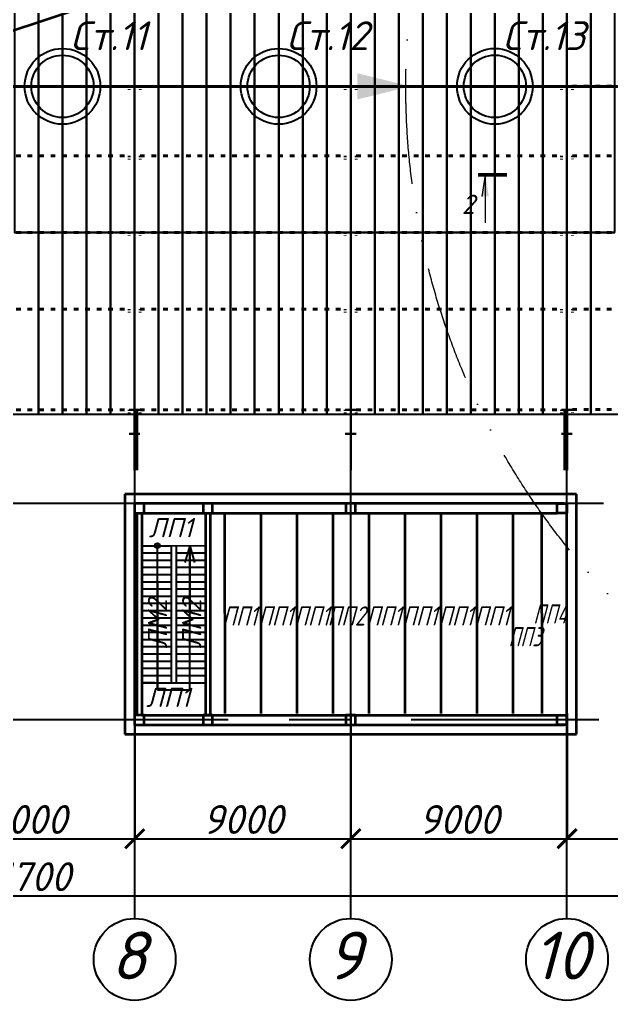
# Model space of a CAD drawing. Header units: millimetres. Extents: x -345369 to 252202, y 74562 to 424723.
# Drawn here: x -38739 to -32579, y 310160 to 320361 of the extents above; entities that cross this region are included whole.
import ezdxf
from ezdxf.enums import TextEntityAlignment as Align

# ---------------------------------------------------------------- set-up
doc = ezdxf.new("R2010")
doc.units = ezdxf.units.MM
for name, pattern in [('ACAD_ISO03W100', [30, 12, -18]), ('ACAD_ISO12W100', [21, 12, -3, 0, -3, 0, -3]), ('CENTER', [50.8, 31.75, -6.35, 6.35, -6.35]), ('DASHDOT', [1, 0.5, -0.25, 0, -0.25])]:
    doc.linetypes.add(name, pattern=pattern)
doc.layers.add('DRAWING', color=7, linetype='Continuous')
for name, color, linetype, lineweight in [('S Asys', 1, 'DASHDOT', 13), ('S TEXT', 7, 'Continuous', 25), ('Жирный', 7, 'Continuous', 60), ('Перекрытие', 7, 'Continuous', 20), ('Размер', 7, 'Continuous', 15)]:
    doc.layers.add(name, color=color, linetype=linetype, lineweight=lineweight)
doc.styles.get("Standard").update_dxf_attribs({"font": 'isocpeur.TTF', "oblique": 15})
doc.styles.add('вано отметки', font='isocpeui.ttf', dxfattribs={"height": 350})
doc.styles.add('вано размеры', font='isocpeui.ttf', dxfattribs={"height": 250})
doc.dimstyles.new('ARCH2', dxfattribs={"dimtxt": 300, "dimasz": 200, "dimexe": 0, "dimexo": 0, "dimgap": 50, "dimtad": 1, "dimdec": 0, "dimlfac": 4, "dimzin": 13, "dimdsep": 46, "dimtxsty": 'Standard', "dimblk": 'ARCHTICK', "dimcen": 250, "dimdle": 1, "dimse1": 1, "dimclrt": 256, "dimadec": 0, "dimazin": 0, "dimtfac": 1, "dimtdec": 0, "dimtmove": 1, "dimatfit": 3, "dimldrblk": 'ARCHTICK', "dimfxl": 1, "dimtfill": 1, "dimtzin": 13, "dimarcsym": 0})

# ---------------------------------------------------------------- blocks, each defined once
blk = doc.blocks.new('Kolona')
at = {"linetype": 'Continuous', "lineweight": 30, "ltscale": 2}
for p, q in [((-150, 335), (150, 335)), ((0, 335), (0, -335)), ((-150, -335), (150, -335))]:
    blk.add_line(p, q, dxfattribs=at)
blk = doc.blocks.new('_ArchTick')
at = {"color": 0, "linetype": 'ByBlock', "const_width": 0.15}
blk.add_lwpolyline([(-0.5, -0.5), (0.5, 0.5)], dxfattribs=at)
blk = doc.blocks.new('*D502')
at = {"color": 0, "lineweight": -2, "transparency": 16777216}
for p, q in [((-37541, 313143), (-37541, 311842)), ((-39792, 311842), (-37540, 311842))]:
    blk.add_line(p, q, dxfattribs=at)
at = {"layer": 'Defpoints', "color": 0, "transparency": 16777216}
for p in [(-39791, 313293), (-37541, 313143), (-37541, 311842)]:
    blk.add_point(p, dxfattribs=at)
at = {"color": 0, "lineweight": -2, "transparency": 16777216, "xscale": 200, "yscale": 200, "zscale": 200, "rotation": 180}
blk.add_blockref('_ArchTick', (-39791, 311842), dxfattribs=at)
at = {"color": 0, "lineweight": -2, "transparency": 16777216, "xscale": 200, "yscale": 200, "zscale": 200}
blk.add_blockref('_ArchTick', (-37541, 311842), dxfattribs=at)
at = {"lineweight": 25, "transparency": 16777216, "insert": (-38666, 312042), "char_height": 300, "attachment_point": 5, "bg_fill": 3, "box_fill_scale": 1.1, "bg_fill_color": 256, "bg_fill_true_color": 13158600, "bg_fill_transparency": 0}
blk.add_mtext('9000', dxfattribs=at)
blk = doc.blocks.new('*D503')
at = {"color": 0, "lineweight": -2, "transparency": 16777216}
for p, q in [((-35291, 313143), (-35291, 311842)), ((-37542, 311842), (-35290, 311842))]:
    blk.add_line(p, q, dxfattribs=at)
at = {"layer": 'Defpoints', "color": 0, "transparency": 16777216}
for p in [(-37541, 313143), (-35291, 313143), (-35291, 311842)]:
    blk.add_point(p, dxfattribs=at)
at = {"color": 0, "lineweight": -2, "transparency": 16777216, "xscale": 200, "yscale": 200, "zscale": 200, "rotation": 180}
blk.add_blockref('_ArchTick', (-37541, 311842), dxfattribs=at)
at = {"color": 0, "lineweight": -2, "transparency": 16777216, "xscale": 200, "yscale": 200, "zscale": 200}
blk.add_blockref('_ArchTick', (-35291, 311842), dxfattribs=at)
at = {"lineweight": 25, "transparency": 16777216, "insert": (-36416, 312042), "char_height": 300, "attachment_point": 5, "bg_fill": 3, "box_fill_scale": 1.1, "bg_fill_color": 256, "bg_fill_true_color": 13158600, "bg_fill_transparency": 0}
blk.add_mtext('9000', dxfattribs=at)
blk = doc.blocks.new('*D504')
at = {"color": 0, "lineweight": -2, "transparency": 16777216}
for p, q in [((-33041, 313143), (-33041, 311842)), ((-35292, 311842), (-33040, 311842))]:
    blk.add_line(p, q, dxfattribs=at)
at = {"layer": 'Defpoints', "color": 0, "transparency": 16777216}
for p in [(-35291, 313143), (-33041, 313143), (-33041, 311842)]:
    blk.add_point(p, dxfattribs=at)
at = {"color": 0, "lineweight": -2, "transparency": 16777216, "xscale": 200, "yscale": 200, "zscale": 200, "rotation": 180}
blk.add_blockref('_ArchTick', (-35291, 311842), dxfattribs=at)
at = {"color": 0, "lineweight": -2, "transparency": 16777216, "xscale": 200, "yscale": 200, "zscale": 200}
blk.add_blockref('_ArchTick', (-33041, 311842), dxfattribs=at)
at = {"lineweight": 25, "transparency": 16777216, "insert": (-34166, 312042), "char_height": 300, "attachment_point": 5, "bg_fill": 3, "box_fill_scale": 1.1, "bg_fill_color": 256, "bg_fill_true_color": 13158600, "bg_fill_transparency": 0}
blk.add_mtext('9000', dxfattribs=at)
blk = doc.blocks.new('*D505')
at = {"color": 0, "lineweight": -2, "transparency": 16777216}
for p, q in [((-30791, 313293), (-30791, 311842)), ((-33042, 311842), (-30790, 311842))]:
    blk.add_line(p, q, dxfattribs=at)
at = {"layer": 'Defpoints', "color": 0, "transparency": 16777216}
for p in [(-30791, 313293), (-33041, 313143), (-30791, 311842)]:
    blk.add_point(p, dxfattribs=at)
at = {"color": 0, "lineweight": -2, "transparency": 16777216, "xscale": 200, "yscale": 200, "zscale": 200, "rotation": 180}
blk.add_blockref('_ArchTick', (-33041, 311842), dxfattribs=at)
at = {"color": 0, "lineweight": -2, "transparency": 16777216, "xscale": 200, "yscale": 200, "zscale": 200}
blk.add_blockref('_ArchTick', (-30791, 311842), dxfattribs=at)
at = {"lineweight": 25, "transparency": 16777216, "insert": (-31916, 312042), "char_height": 300, "attachment_point": 5, "bg_fill": 3, "box_fill_scale": 1.1, "bg_fill_color": 256, "bg_fill_true_color": 13158600, "bg_fill_transparency": 0}
blk.add_mtext('9000', dxfattribs=at)
blk = doc.blocks.new('*D509')
at = {"color": 0, "lineweight": -2, "transparency": 16777216}
for p, q in [((-24041, 311346), (-24041, 311247)), ((-53299, 311247), (-24040, 311247))]:
    blk.add_line(p, q, dxfattribs=at)
at = {"layer": 'Defpoints', "color": 0, "transparency": 16777216}
for p in [(-53298, 311841), (-24041, 311346), (-24041, 311247)]:
    blk.add_point(p, dxfattribs=at)
at = {"color": 0, "lineweight": -2, "transparency": 16777216, "xscale": 200, "yscale": 200, "zscale": 200, "rotation": 180}
blk.add_blockref('_ArchTick', (-53298, 311247), dxfattribs=at)
at = {"color": 0, "lineweight": -2, "transparency": 16777216, "xscale": 200, "yscale": 200, "zscale": 200}
blk.add_blockref('_ArchTick', (-24041, 311247), dxfattribs=at)
at = {"lineweight": 25, "transparency": 16777216, "insert": (-38669, 311447), "char_height": 300, "attachment_point": 5, "bg_fill": 3, "box_fill_scale": 1.1, "bg_fill_color": 256, "bg_fill_true_color": 13158600, "bg_fill_transparency": 0}
blk.add_mtext('11700', dxfattribs=at)
blk = doc.blocks.new('прогон')
at = {"linetype": 'ACAD_ISO03W100', "lineweight": 40, "ltscale": 4}
blk.add_line((1277472, -5275), (1279609, -5275), dxfattribs=at)
at = {"linetype": 'ACAD_ISO03W100', "lineweight": 40}
for p, q in [((1277472, -5275), (1277472, -5310)), ((1279609, -5275), (1279609, -5310))]:
    blk.add_line(p, q, dxfattribs=at)

msp = doc.modelspace()

# ---------------------------------------------------------------- hatches: boundary and pattern name
at = {"lineweight": 25}
msp.add_hatch(color=7, dxfattribs=at).paths.add_polyline_path([(-34667.126673, 319667.018096), (-35223.402083, 319803.045476), (-35223.402083, 319530.990716)])
at = {"layer": 'Жирный', "linetype": 'ByBlock', "lineweight": 5, "ltscale": 1500}
h = msp.add_hatch(color=0, dxfattribs=at)
h.paths.add_polyline_path([(-33928.551784, 318522.758865), (-33891.563988, 318747.758865), (-33891.563988, 318522.758865)])
h.paths.add_polyline_path([(-33891.563988, 318522.758865), (-33891.563988, 318747.758865), (-33854.576192, 318522.758865)])

# ---------------------------------------------------------------- linework, layer by layer
at = {"lineweight": 25, "extrusion": (1, 3.44505e-16, 1.83691e-16)}
for p, q in [((-37541.442409, 311012.362976), (-37542.386698, 329049.215091)), ((-35291.442409, 311012.362976), (-35292.386698, 329049.215091)), ((-33041.442409, 311012.362976), (-33042.386698, 329049.215091))]:
    msp.add_line(p, q, dxfattribs=at)
at = {"lineweight": 25}
for p, q in [((-37542.386698, 316256.510683), (-37542.386698, 328945.924894)), ((-35291.671956, 316256.708343), (-35292.406725, 328945.924894)), ((-33041.671967, 316256.905941), (-33042.406725, 328945.924894)), ((-38542.12665, 318146.174473), (-38792.12665, 318146.174473)), ((-38542.12665, 316256.422885), (-38542.12665, 318146.174473)), ((-38292.12665, 318146.174473), (-38542.12665, 318146.174473)), ((-38542.12665, 318146.174473), (-38542.12665, 316256.422885)), ((-38292.12665, 316256.44484), (-38292.12665, 318146.174473)), ((-38042.12665, 318146.174473), (-38292.12665, 318146.174473)), ((-38292.12665, 318146.174473), (-38292.12665, 316256.44484)), ((-38042.12665, 316256.466796), (-38042.12665, 318146.174473)), ((-37792.12665, 318146.174473), (-38042.12665, 318146.174473)), ((-38042.12665, 318146.174473), (-38042.12665, 316256.466796)), ((-37792.12665, 316256.488751), (-37792.12665, 318146.174473)), ((-37542.12665, 318146.174473), (-37792.12665, 318146.174473)), ((-37792.12665, 318146.174473), (-37792.12665, 316256.488751)), ((-37292.386698, 318146.174473), (-37542.386698, 318146.174473)), ((-37542.386698, 318146.174473), (-37542.386698, 316256.510683)), ((-37542.12665, 316256.510706), (-37542.12665, 318146.174473)), ((-37292.386698, 316256.532639), (-37292.386698, 318146.174473)), ((-37042.386698, 318146.174473), (-37292.386698, 318146.174473)), ((-37292.386698, 318146.174473), (-37292.386698, 316256.532639)), ((-37042.386698, 316256.554594), (-37042.386698, 318146.174473)), ((-36792.386698, 318146.174473), (-37042.386698, 318146.174473)), ((-37042.386698, 318146.174473), (-37042.386698, 316256.554594)), ((-36792.386698, 316256.576549), (-36792.386698, 318146.174473)), ((-36542.386698, 318146.174473), (-36792.386698, 318146.174473)), ((-36792.386698, 318146.174473), (-36792.386698, 316256.576549)), ((-36542.386698, 316256.598504), (-36542.386698, 318146.174473)), ((-36292.386698, 318146.174473), (-36542.386698, 318146.174473)), ((-36542.386698, 318146.174473), (-36542.386698, 316256.598504)), ((-36292.386698, 316256.62046), (-36292.386698, 318146.174473)), ((-36042.386698, 318146.174473), (-36292.386698, 318146.174473)), ((-36292.386698, 318146.174473), (-36292.386698, 316256.62046)), ((-36042.386698, 316256.642415), (-36042.386698, 318146.174473)), ((-35792.386698, 318146.174473), (-36042.386698, 318146.174473)), ((-36042.386698, 318146.174473), (-36042.386698, 316256.642415)), ((-35792.386698, 316256.66437), (-35792.386698, 318146.174473)), ((-35542.386698, 318146.174473), (-35792.386698, 318146.174473)), ((-35792.386698, 318146.174473), (-35792.386698, 316256.66437)), ((-35542.386698, 316256.686325), (-35542.386698, 318146.174473)), ((-35292.386698, 318146.174473), (-35542.386698, 318146.174473)), ((-35542.386698, 318146.174473), (-35542.386698, 316256.686325)), ((-35292.386698, 316256.708281), (-35292.386698, 318146.174473)), ((-35042.126673, 318146.695633), (-35292.126673, 318146.695633)), ((-35292.126673, 318146.695633), (-35292.126673, 316256.708304)), ((-35042.126673, 316256.730259), (-35042.126673, 318146.695633)), ((-34792.126673, 318146.695633), (-35042.126673, 318146.695633)), ((-35042.126673, 318146.695633), (-35042.126673, 316256.730259)), ((-34792.126673, 316256.752214), (-34792.126673, 318146.695633)), ((-34542.126673, 318146.695633), (-34792.126673, 318146.695633)), ((-34792.126673, 318146.695633), (-34792.126673, 316256.752214)), ((-34542.126673, 316256.774169), (-34542.126673, 318146.695633)), ((-34292.126673, 318146.695633), (-34542.126673, 318146.695633)), ((-34542.126673, 318146.695633), (-34542.126673, 316256.774169)), ((-34292.126673, 316256.796125), (-34292.126673, 318146.695633)), ((-34042.126673, 318146.695633), (-34292.126673, 318146.695633)), ((-34292.126673, 318146.695633), (-34292.126673, 316256.796125)), ((-34042.126673, 316256.81808), (-34042.126673, 318146.695633)), ((-33792.126673, 318146.695633), (-34042.126673, 318146.695633)), ((-34042.126673, 318146.695633), (-34042.126673, 316256.81808)), ((-33792.126673, 316256.840035), (-33792.126673, 318146.695633)), ((-33542.126673, 318146.695633), (-33792.126673, 318146.695633)), ((-33792.126673, 318146.695633), (-33792.126673, 316256.840035)), ((-33542.126673, 316256.86199), (-33542.126673, 318146.695633)), ((-33292.126673, 318146.695633), (-33542.126673, 318146.695633)), ((-33542.126673, 318146.695633), (-33542.126673, 316256.86199)), ((-33292.126673, 316256.883946), (-33292.126673, 318146.695633)), ((-33042.126673, 318146.695633), (-33292.126673, 318146.695633)), ((-33292.126673, 318146.695633), (-33292.126673, 316256.883946)), ((-33042.126673, 316256.905901), (-33042.126673, 318146.695633)), ((-32792.126673, 318146.695633), (-33042.126673, 318146.695633)), ((-33042.126673, 318146.695633), (-33042.126673, 316256.905901)), ((-32792.126673, 316256.927856), (-32792.126673, 318146.695633)), ((-32542.126673, 318146.695633), (-32792.126673, 318146.695633)), ((-32792.126673, 318146.695633), (-32792.126673, 316256.927856)), ((-35292.386698, 316553.674522), (-35292.386698, 315676.530197)), ((-44292.386698, 316255.917891), (-28542.386698, 316255.917891)), ((-37542.386698, 316112.42539), (-37542.386698, 316224.107532)), ((-35292.386698, 316112.42539), (-35292.386698, 316224.107532)), ((-33042.386698, 316112.42539), (-33042.386698, 316224.107532))]:
    msp.add_line(p, q, dxfattribs=at)
at = {"lineweight": 35}
for p, q in [((-22545.251883, 325660.295538), (-40541.437771, 319666.627237)), ((-37542.386698, 316302.424522), (-37542.386698, 315676.530197)), ((-37542.386698, 316273.674522), (-37542.386698, 315676.530197)), ((-37517.386698, 316298.674522), (-37517.386698, 315676.530197)), ((-33067.386698, 316298.674522), (-33067.386698, 315676.530197)), ((-33042.386698, 316302.424522), (-33042.386698, 315676.530197)), ((-33042.386698, 316273.674522), (-33042.386698, 315676.530197)), ((-32942.386698, 315426.530197), (-37642.386698, 315426.530197)), ((-33067.386698, 315326.530197), (-37542.386698, 315326.530197))]:
    msp.add_line(p, q, dxfattribs=at)
at = {"lineweight": 40}
msp.add_line((-40541.442409, 319666.627237), (-22545.251883, 319664.902857), dxfattribs=at)
at = {"lineweight": 25}
for points in [[(-38542.12665, 319666.438986), (-38542.12665, 321158.4284), (-38792.12665, 321158.4284), (-38792.12665, 319666.438986)], [(-38292.12665, 319666.438986), (-38292.12665, 321158.4284), (-38542.12665, 321158.4284), (-38542.12665, 319666.438986)], [(-38042.12665, 319666.438986), (-38042.12665, 321158.4284), (-38292.12665, 321158.4284), (-38292.12665, 319666.438986)], [(-37792.12665, 319666.438986), (-37792.12665, 321158.4284), (-38042.12665, 321158.4284), (-38042.12665, 319666.438986)], [(-37542.12665, 319666.438986), (-37542.12665, 321158.4284), (-37792.12665, 321158.4284), (-37792.12665, 319666.438986)], [(-37292.386698, 319666.438986), (-37292.386698, 321158.4284), (-37542.386698, 321158.4284), (-37542.386698, 319666.438986)], [(-37042.386698, 319666.438986), (-37042.386698, 321158.4284), (-37292.386698, 321158.4284), (-37292.386698, 319666.438986)], [(-36792.386698, 319666.438986), (-36792.386698, 321158.4284), (-37042.386698, 321158.4284), (-37042.386698, 319666.438986)], [(-36542.386698, 319666.438986), (-36542.386698, 321158.4284), (-36792.386698, 321158.4284), (-36792.386698, 319666.438986)], [(-36292.386698, 319666.438986), (-36292.386698, 321158.4284), (-36542.386698, 321158.4284), (-36542.386698, 319666.438986)], [(-36042.386698, 319666.438986), (-36042.386698, 321158.4284), (-36292.386698, 321158.4284), (-36292.386698, 319666.438986)], [(-35792.386698, 319666.438986), (-35792.386698, 321158.4284), (-36042.386698, 321158.4284), (-36042.386698, 319666.438986)], [(-35542.386698, 319666.438986), (-35542.386698, 321158.4284), (-35792.386698, 321158.4284), (-35792.386698, 319666.438986)], [(-35292.386698, 319666.438986), (-35292.386698, 321158.4284), (-35542.386698, 321158.4284), (-35542.386698, 319666.438986)], [(-35042.126673, 319666.960146), (-35042.126673, 321158.949561), (-35292.126673, 321158.949561), (-35292.126673, 319666.960146)], [(-34792.126673, 319666.960146), (-34792.126673, 321158.949561), (-35042.126673, 321158.949561), (-35042.126673, 319666.960146)], [(-34542.126673, 319666.960146), (-34542.126673, 321158.949561), (-34792.126673, 321158.949561), (-34792.126673, 319666.960146)], [(-34292.126673, 319666.960146), (-34292.126673, 321158.949561), (-34542.126673, 321158.949561), (-34542.126673, 319666.960146)], [(-34042.126673, 319666.960146), (-34042.126673, 321158.949561), (-34292.126673, 321158.949561), (-34292.126673, 319666.960146)], [(-33792.126673, 319666.960146), (-33792.126673, 321158.949561), (-34042.126673, 321158.949561), (-34042.126673, 319666.960146)], [(-33542.126673, 319666.960146), (-33542.126673, 321158.949561), (-33792.126673, 321158.949561), (-33792.126673, 319666.960146)], [(-33292.126673, 319666.960146), (-33292.126673, 321158.949561), (-33542.126673, 321158.949561), (-33542.126673, 319666.960146)], [(-33042.126673, 319666.960146), (-33042.126673, 321158.949561), (-33292.126673, 321158.949561), (-33292.126673, 319666.960146)], [(-32792.126673, 319666.960146), (-32792.126673, 321158.949561), (-33042.126673, 321158.949561), (-33042.126673, 319666.960146)], [(-32542.126673, 319666.960146), (-32542.126673, 321158.949561), (-32792.126673, 321158.949561), (-32792.126673, 319666.960146)], [(-38542.12665, 318146.174473), (-38542.12665, 319666.438986), (-38792.12665, 319666.438986), (-38792.12665, 318146.174473)], [(-38292.12665, 318146.174473), (-38292.12665, 319666.438986), (-38542.12665, 319666.438986), (-38542.12665, 318146.174473)], [(-38042.12665, 318146.174473), (-38042.12665, 319666.438986), (-38292.12665, 319666.438986), (-38292.12665, 318146.174473)], [(-37792.12665, 318146.174473), (-37792.12665, 319666.438986), (-38042.12665, 319666.438986), (-38042.12665, 318146.174473)], [(-37542.12665, 318146.174473), (-37542.12665, 319666.438986), (-37792.12665, 319666.438986), (-37792.12665, 318146.174473)], [(-37292.386698, 318146.174473), (-37292.386698, 319666.438986), (-37542.386698, 319666.438986), (-37542.386698, 318146.174473)], [(-37042.386698, 318146.174473), (-37042.386698, 319666.438986), (-37292.386698, 319666.438986), (-37292.386698, 318146.174473)], [(-36792.386698, 318146.174473), (-36792.386698, 319666.438986), (-37042.386698, 319666.438986), (-37042.386698, 318146.174473)], [(-36542.386698, 318146.174473), (-36542.386698, 319666.438986), (-36792.386698, 319666.438986), (-36792.386698, 318146.174473)], [(-36292.386698, 318146.174473), (-36292.386698, 319666.438986), (-36542.386698, 319666.438986), (-36542.386698, 318146.174473)], [(-36042.386698, 318146.174473), (-36042.386698, 319666.438986), (-36292.386698, 319666.438986), (-36292.386698, 318146.174473)], [(-35792.386698, 318146.174473), (-35792.386698, 319666.438986), (-36042.386698, 319666.438986), (-36042.386698, 318146.174473)], [(-35542.386698, 318146.174473), (-35542.386698, 319666.438986), (-35792.386698, 319666.438986), (-35792.386698, 318146.174473)], [(-35292.386698, 318146.174473), (-35292.386698, 319666.438986), (-35542.386698, 319666.438986), (-35542.386698, 318146.174473)], [(-35042.126673, 318146.695633), (-35042.126673, 319666.960146), (-35292.126673, 319666.960146), (-35292.126673, 318146.695633)], [(-34792.126673, 318146.695633), (-34792.126673, 319666.960146), (-35042.126673, 319666.960146), (-35042.126673, 318146.695633)], [(-34542.126673, 318146.695633), (-34542.126673, 319666.960146), (-34792.126673, 319666.960146), (-34792.126673, 318146.695633)], [(-34292.126673, 318146.695633), (-34292.126673, 319666.960146), (-34542.126673, 319666.960146), (-34542.126673, 318146.695633)], [(-34042.126673, 318146.695633), (-34042.126673, 319666.960146), (-34292.126673, 319666.960146), (-34292.126673, 318146.695633)], [(-33792.126673, 318146.695633), (-33792.126673, 319666.960146), (-34042.126673, 319666.960146), (-34042.126673, 318146.695633)], [(-33542.126673, 318146.695633), (-33542.126673, 319666.960146), (-33792.126673, 319666.960146), (-33792.126673, 318146.695633)], [(-33292.126673, 318146.695633), (-33292.126673, 319666.960146), (-33542.126673, 319666.960146), (-33542.126673, 318146.695633)], [(-33042.126673, 318146.695633), (-33042.126673, 319666.960146), (-33292.126673, 319666.960146), (-33292.126673, 318146.695633)], [(-32792.126673, 318146.695633), (-32792.126673, 319666.960146), (-33042.126673, 319666.960146), (-33042.126673, 318146.695633)], [(-32542.126673, 318146.695633), (-32542.126673, 319666.960146), (-32792.126673, 319666.960146), (-32792.126673, 318146.695633)]]:
    msp.add_lwpolyline(points, close=True, dxfattribs=at)
at = {"color": 7}
for centre, radius in [((-38292.83284, 319666.610748), 393.842894), ((-38292.83284, 319666.610748), 324.153596), ((-36042.83284, 319666.610748), 393.842894), ((-36042.83284, 319666.610748), 324.153596), ((-33792.126668, 319666.952087), 393.842894), ((-33792.126668, 319666.952087), 324.153596)]:
    msp.add_circle(centre, radius, dxfattribs=at)
at = {"color": 0, "linetype": 'ByBlock', "lineweight": 25}
for centre in [(-37541.442409, 310586.362976), (-35291.442409, 310586.362976), (-33041.442409, 310586.362976)]:
    msp.add_circle(centre, 426, dxfattribs=at)
at = {"layer": 'DRAWING'}
for p, q in [((-37468.038993, 314889.203655), (-36805.539265, 314889.804279)), ((-37467.386698, 314889.481893), (-37161.136698, 314889.481893)), ((-37304.886698, 313390.368609), (-37304.886698, 314903.615965)), ((-37161.136698, 314889.481893), (-37161.136698, 313464.481893)), ((-37111.136698, 314889.527223), (-37111.136698, 313464.481893)), ((-36967.739488, 314889.351249), (-37017.739488, 314714.351249)), ((-36967.739488, 314889.351249), (-36967.739488, 314214.351249)), ((-36967.739488, 314889.351249), (-36917.739488, 314714.351249)), ((-36967.739488, 313390.368609), (-36967.739488, 314889.351249)), ((-37467.386698, 314814.481893), (-37161.136698, 314814.481893)), ((-37467.386698, 314814.481893), (-37161.136698, 314814.481893)), ((-37111.136698, 314814.481893), (-36804.886698, 314814.481893)), ((-37467.386698, 314739.481893), (-37161.136698, 314739.481893)), ((-37467.386698, 314739.481893), (-37161.136698, 314739.481893)), ((-37111.136698, 314739.481893), (-36804.886698, 314739.481893)), ((-37111.136698, 314739.481893), (-36804.886698, 314739.481893)), ((-37467.386698, 314664.481893), (-37161.136698, 314664.481893)), ((-37467.386698, 314589.481893), (-37161.136698, 314589.481893)), ((-37111.136698, 314664.481893), (-36804.886698, 314664.481893)), ((-37111.136698, 314589.481893), (-36804.886698, 314589.481893)), ((-37467.386698, 314514.481893), (-37161.136698, 314514.481893)), ((-37467.386698, 314514.481893), (-37161.136698, 314514.481893)), ((-37304.886698, 313865.368609), (-37304.886698, 314514.481893)), ((-37304.886698, 314514.481893), (-37304.886698, 314514.481893)), ((-37304.886698, 314514.481893), (-37304.886698, 313839.481893)), ((-37111.136698, 314514.481893), (-36804.886698, 314514.481893)), ((-37111.136698, 314514.481893), (-36804.886698, 314514.481893)), ((-37467.386698, 314439.481893), (-37161.136698, 314439.481893)), ((-37111.136698, 314439.481893), (-36804.886698, 314439.481893)), ((-37467.386698, 314364.481893), (-37161.136698, 314364.481893)), ((-37161.136698, 314289.481893), (-37467.386698, 314289.481893)), ((-37111.136698, 314364.481893), (-36804.886698, 314364.481893)), ((-36804.886698, 314289.481893), (-37111.136698, 314289.481893)), ((-37467.386698, 314214.481893), (-37161.136698, 314214.481893)), ((-37111.136698, 314214.481893), (-36804.886698, 314214.481893)), ((-37467.386698, 314139.481893), (-37161.136698, 314139.481893)), ((-37111.136698, 314139.481893), (-36804.886698, 314139.481893)), ((-37467.386698, 314064.481893), (-37161.136698, 314064.481893)), ((-37467.386698, 313989.481893), (-37161.136698, 313989.481893)), ((-37111.136698, 314064.481893), (-36804.886698, 314064.481893)), ((-37111.136698, 313989.481893), (-36804.886698, 313989.481893)), ((-37467.386698, 313914.481893), (-37161.136698, 313914.481893)), ((-37111.136698, 313914.481893), (-36804.886698, 313914.481893)), ((-37467.386698, 313839.481893), (-37161.136698, 313839.481893)), ((-37304.886698, 313865.368609), (-37304.886698, 313390.368609)), ((-37111.136698, 313839.481893), (-36804.886698, 313839.481893)), ((-37467.386698, 313764.481893), (-37161.136698, 313764.481893)), ((-37467.386698, 313689.481893), (-37161.136698, 313689.481893)), ((-37111.136698, 313764.481893), (-36804.886698, 313764.481893)), ((-37111.136698, 313689.481893), (-36804.886698, 313689.481893)), ((-37467.386698, 313614.481893), (-37161.136698, 313614.481893)), ((-37111.136698, 313614.481893), (-36804.886698, 313614.481893)), ((-37467.386698, 313539.481893), (-37161.136698, 313539.481893)), ((-37330.773414, 313464.481893), (-37467.386698, 313464.481893)), ((-37467.386698, 313464.481893), (-36804.886698, 313464.481893)), ((-37467.386698, 313464.481893), (-37161.136698, 313464.481893)), ((-37136.136698, 313464.481893), (-37086.136698, 313464.481893)), ((-37111.136698, 313539.481893), (-36804.886698, 313539.481893)), ((-37111.136698, 313464.481893), (-36804.886698, 313464.481893)), ((-37304.886698, 313390.368609), (-36967.386698, 313390.368609))]:
    msp.add_line(p, q, dxfattribs=at)
at = {"layer": 'DRAWING', "linetype": 'Continuous'}
msp.add_line((-37330.773414, 313464.481893), (-37136.136698, 313464.481893), dxfattribs=at)
at = {"layer": 'DRAWING'}
msp.add_circle((-37305.239488, 314889.351249), 25.886716, dxfattribs=at)
at = {"layer": 'S Asys', "color": 0, "linetype": 'CENTER', "lineweight": 25, "ltscale": 100}
for p, q in [((-54984.049983, 316254.978939), (-24042.386698, 316257.696267)), ((-54983.889346, 315330.339575), (-32660.068426, 315330.339575))]:
    msp.add_line(p, q, dxfattribs=at)
at = {"layer": 'S TEXT', "linetype": 'ByBlock', "lineweight": 35}
msp.add_line((-37442.386698, 315226.530197), (-33142.386698, 315226.530197), dxfattribs=at)
for points in [[(-37542.386698, 315326.530197), (-37542.386698, 315226.530197), (-37442.386698, 315226.530197), (-37442.386698, 315326.530197), (-37542.386698, 315326.530197)], [(-36829.886698, 315326.530197), (-36829.886698, 315226.530197), (-36729.886698, 315226.530197), (-36729.886698, 315326.530197), (-36829.886698, 315326.530197)], [(-35342.386698, 315326.530197), (-35342.386698, 315226.530197), (-35242.386698, 315226.530197), (-35242.386698, 315326.530197), (-35342.386698, 315326.530197)], [(-33042.386698, 315326.530197), (-33042.386698, 315226.530197), (-33142.386698, 315226.530197), (-33142.386698, 315326.530197), (-33042.386698, 315326.530197)]]:
    msp.add_lwpolyline(points, dxfattribs=at)
at = {"layer": 'Жирный', "color": 0, "linetype": 'ByBlock', "lineweight": 50, "ltscale": 1500}
msp.add_line((-33966.563988, 318747.758865), (-33666.563988, 318747.758865), dxfattribs=at)
msp.add_line((-33966.563988, 318747.758865), (-33666.563988, 318747.758865), dxfattribs=at)
at = {"layer": 'Жирный', "color": 0, "linetype": 'ByBlock', "lineweight": 5, "ltscale": 1500}
for q in [(-33928.551784, 318522.758865), (-33891.563988, 318247.758865)]:
    msp.add_line((-33891.563988, 318747.758865), q, dxfattribs=at)

# ---------------------------------------------------------------- block references
at = {"lineweight": 25}
for p in [(-1317207.773581, 324941.661722), (-1314957.773581, 324941.661722), (-1312707.773581, 324941.661722), (-1310457.118621, 324942.230653), (-1317207.773581, 324217.647185), (-1314957.773581, 324217.647185), (-1312707.773581, 324217.647185), (-1310457.118621, 324218.216115), (-1317207.773581, 323421.397209), (-1314957.773581, 323421.397209), (-1312707.773581, 323421.397209), (-1310457.118621, 323421.96614), (-1317207.773581, 322625.147234), (-1314957.773581, 322625.147234), (-1312707.773581, 322625.147234), (-1310457.118621, 322625.716164), (-1317207.773581, 321578.897258), (-1314957.773581, 321578.897258), (-1312707.773581, 321578.897258), (-1310457.118621, 321579.466189)]:
    msp.add_blockref('прогон', p, dxfattribs=at)
at = {"lineweight": 25, "xscale": -0.375, "yscale": 0.375, "zscale": 0.375, "rotation": 180}
for p in [(-37542.386698, 316178.049522), (-35292.386698, 316178.049522), (-33042.386698, 316178.049522)]:
    msp.add_blockref('Kolona', p, dxfattribs=at)

# ---------------------------------------------------------------- texts
at = {"color": 0, "linetype": 'ByBlock', "lineweight": -3, "ltscale": 500, "style": 'вано отметки'}
msp.add_text('2', height=200, dxfattribs=at).set_placement((-34137.225823, 318339.779925))
at = {"color": 0, "linetype": 'ByBlock', "lineweight": 25, "oblique": 15}
for s, p in [('8', (-37791.5797, 310378.836457)), ('9', (-35541.5797, 310378.836457)), ('10', (-33397.745494, 310378.836457))]:
    msp.add_text(s, height=497, dxfattribs=at).set_placement(p)
at = {"color": 7, "lineweight": 25, "char_height": 300, "width": 4550.24356133, "attachment_point": 1, "style": 'вано размеры'}
for s, insert in [('Ст.11', (-38211.53983, 320343.107239)), ('Ст.12', (-35961.53983, 320343.107239)), ('Ст.13', (-33710.833658, 320343.448578))]:
    msp.add_mtext(s, dxfattribs=dict(at, insert=insert))
at = {"layer": 'Перекрытие', "oblique": 15}
msp.add_text('ЛП1', height=200, dxfattribs=at).set_placement((-36935.458304, 314976.667207), align=Align.RIGHT)
for p in [(-37204.031804, 314334.481893), (-36847.781804, 314334.481893)]:
    msp.add_text('ЛМ2', height=200, rotation=90, dxfattribs=at).set_placement(p, align=Align.RIGHT)
for s, width, p in [('ПП4', 0.7, (-33039.686903, 314078.702894)), ('ПП1', 0.8, (-36266.890827, 314058.011164)), ('ПП1', 0.8, (-35891.890865, 314058.181152)), ('ПП1', 0.8, (-35516.890904, 314058.35114)), ('ПП2', 0.8, (-35141.890942, 314058.521128)), ('ПП1', 0.8, (-34766.890981, 314058.691117)), ('ПП1', 0.8, (-34391.890827, 314058.436134)), ('ПП1', 0.8, (-34016.890788, 314058.436134)), ('ПП1', 0.8, (-33641.89075, 314058.436134)), ('ПП3', 0.7, (-33304.455866, 313842.684632))]:
    msp.add_text(s, height=200, dxfattribs=dict(at, width=width)).set_placement(p, align=Align.RIGHT)

# ---------------------------------------------------------------- next in the draw order: dimensions: what is measured, and where the dimension line sits
at = {"lineweight": 25}
dim = msp.add_linear_dim(base=(-37541.442409, 311842.403567), p1=(-39791.442409, 313293.392017), p2=(-37541.442409, 313143.392332), dimstyle='ARCH2', dxfattribs=at)
dim.commit()
dim.dimension.update_dxf_attribs({"geometry": '*D502', "text_midpoint": (-38666.442409, 312042.403567)})

# ---------------------------------------------------------------- next in the draw order: texts
at = {"layer": 'Перекрытие', "oblique": 15}
msp.add_text('ЛП1', height=200, dxfattribs=at).set_placement((-36963.295546, 313211.827346), align=Align.RIGHT)

# ---------------------------------------------------------------- next in the draw order: dimensions: what is measured, and where the dimension line sits
at = {"lineweight": 25}
dim = msp.add_linear_dim(base=(-35291.442409, 311842.403567), p1=(-37541.442409, 313143.392332), p2=(-35291.442409, 313143.392332), dimstyle='ARCH2', dxfattribs=at)
dim.commit()
dim.dimension.update_dxf_attribs({"geometry": '*D503', "text_midpoint": (-36416.442409, 312042.403567)})

# ---------------------------------------------------------------- next in the draw order: linework, layer by layer
at = {"lineweight": 35}
for p, q in [((-37642.386698, 315426.530197), (-37642.386698, 312927.433589)), ((-37542.386698, 315326.530197), (-37542.386698, 313027.433589))]:
    msp.add_line(p, q, dxfattribs=at)
at = {"layer": 'S TEXT', "linetype": 'ByBlock', "lineweight": 35}
for p, q in [((-37517.386698, 315226.530197), (-37517.386698, 313127.433379)), ((-37467.386698, 315226.530197), (-37467.386698, 313127.433379)), ((-36804.886698, 315226.530197), (-36804.886698, 313127.433379)), ((-36754.886698, 315226.530197), (-36754.886698, 313127.433379)), ((-36604.886563, 315225.935239), (-36603.942274, 313142.797373)), ((-36229.886602, 315226.105227), (-36228.942312, 313142.967361)), ((-35854.88664, 315226.275215), (-35853.942351, 313143.137349)), ((-35479.886679, 315226.445203), (-35478.94239, 313143.307337))]:
    msp.add_line(p, q, dxfattribs=at)
for points in [[(-37542.386698, 313127.433379), (-37542.386698, 313027.433379), (-37442.386698, 313027.433379), (-37442.386698, 313127.433379), (-37542.386698, 313127.433379)], [(-36829.886698, 313127.433379), (-36829.886698, 313027.433379), (-36729.886698, 313027.433379), (-36729.886698, 313127.433379), (-36829.886698, 313127.433379)]]:
    msp.add_lwpolyline(points, dxfattribs=at)

# ---------------------------------------------------------------- next in the draw order: dimensions: what is measured, and where the dimension line sits
at = {"lineweight": 25}
dim = msp.add_linear_dim(base=(-33041.442409, 311842.403567), p1=(-35291.442409, 313143.392332), p2=(-33041.442409, 313143.392332), dimstyle='ARCH2', dxfattribs=at)
dim.commit()
dim.dimension.update_dxf_attribs({"geometry": '*D504', "text_midpoint": (-34166.442409, 312042.403567)})

# ---------------------------------------------------------------- next in the draw order: linework, layer by layer
at = {"layer": 'S TEXT', "linetype": 'ByBlock', "lineweight": 35}
for p, q in [((-35104.886717, 315226.615191), (-35103.942428, 313143.477326)), ((-34729.886756, 315226.785179), (-34728.942467, 313143.647314)), ((-34354.886717, 315226.785179), (-34353.942428, 313143.647314)), ((-33979.886679, 315226.785179), (-33978.94239, 313143.647314)), ((-33604.88664, 315226.785179), (-33603.942351, 313143.647314)), ((-33304.886671, 315226.92117), (-33303.942382, 313143.783304))]:
    msp.add_line(p, q, dxfattribs=at)
msp.add_lwpolyline([(-35342.386698, 313127.433379), (-35342.386698, 313027.433379), (-35242.386698, 313027.433379), (-35242.386698, 313127.433379), (-35342.386698, 313127.433379)], dxfattribs=at)

# ---------------------------------------------------------------- next in the draw order: dimensions: what is measured, and where the dimension line sits
at = {"lineweight": 25}
dim = msp.add_linear_dim(base=(-30791.442409, 311842.403567), p1=(-33041.442409, 313143.392332), p2=(-30791.442409, 313293.392017), dimstyle='ARCH2', dxfattribs=at)
dim.commit()
dim.dimension.update_dxf_attribs({"geometry": '*D505', "text_midpoint": (-31916.442409, 312042.403567)})

# ---------------------------------------------------------------- next in the draw order: linework, layer by layer
at = {"lineweight": 35}
for p, q in [((-32942.386698, 312927.433589), (-32942.386698, 315426.530197)), ((-32942.386698, 312927.433589), (-32942.386698, 315426.530197)), ((-33042.386698, 313027.433589), (-33042.386698, 315326.530197)), ((-37517.386698, 313027.433589), (-33067.386698, 313027.433589)), ((-37642.386698, 312927.433589), (-32942.386698, 312927.433589))]:
    msp.add_line(p, q, dxfattribs=at)
at = {"layer": 'S Asys', "color": 0, "linetype": 'CENTER', "lineweight": 25, "ltscale": 100}
msp.add_line((-54983.725332, 313080.339575), (-32710.483451, 313080.339575), dxfattribs=at)
at = {"layer": 'S TEXT', "linetype": 'ByBlock', "lineweight": 35}
msp.add_line((-37467.386698, 313127.433379), (-33142.386698, 313127.433379), dxfattribs=at)
msp.add_lwpolyline([(-33042.386698, 313127.433379), (-33042.386698, 313027.433379), (-33142.386698, 313027.433379), (-33142.386698, 313127.433379), (-33042.386698, 313127.433379)], dxfattribs=at)
at = {"layer": 'Размер', "linetype": 'ACAD_ISO12W100', "ltscale": 100}
msp.add_circle((-27042.83284, 319666.298248, -16.739657), 7676.125177, dxfattribs=at)

# ---------------------------------------------------------------- next in the draw order: dimensions: what is measured, and where the dimension line sits
at = {"lineweight": 25}
dim = msp.add_linear_dim(base=(-24041.442409, 311247.110344), p1=(-53297.51884, 311841.327135), p2=(-24041.442409, 311346.13868), text='11700', dimstyle='ARCH2', dxfattribs=at)
dim.commit()
dim.dimension.update_dxf_attribs({"geometry": '*D509', "text_midpoint": (-38669.480625, 311447.110344)})

doc.saveas('drawing.dxf')
